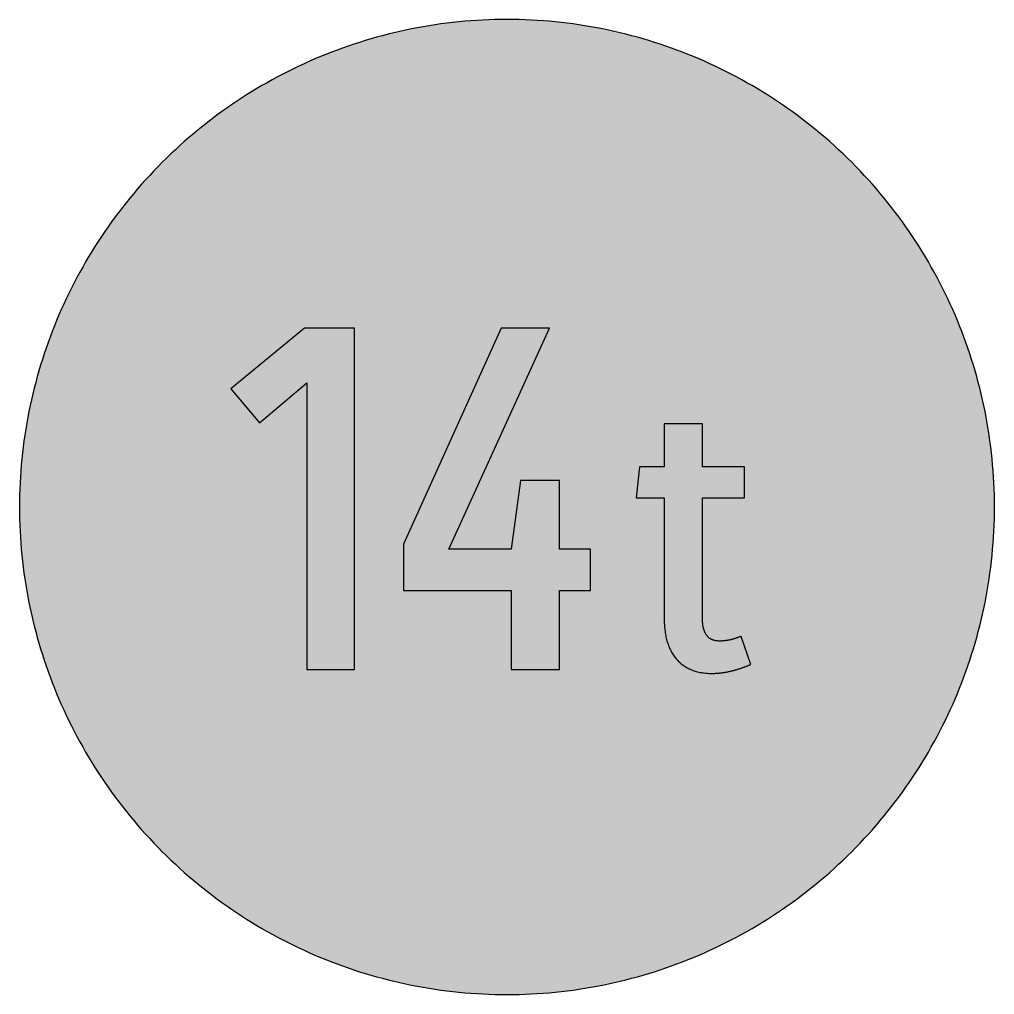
# Model space of a CAD drawing. Header units: millimetres. Extents: x 0 to 212, y 0 to 212.
import ezdxf

# ---------------------------------------------------------------- set-up
doc = ezdxf.new("R2010")
doc.units = ezdxf.units.MM

msp = doc.modelspace()

# ---------------------------------------------------------------- hatches: boundary and pattern name
for color, points in [(254, [(211.7189, 105.8869), (211.709, 107.2007), (211.6861, 108.5139), (211.6455, 109.8245), (211.5871, 111.1326), (211.5134, 112.4407), (211.4245, 113.7437), (211.3204, 115.0468), (211.201, 116.3447), (211.0638, 117.6426), (210.9114, 118.9355), (210.7413, 120.2258), (210.5584, 121.5136), (210.3577, 122.7988), (210.1418, 124.079), (209.9107, 125.3566), (209.6643, 126.6292), (209.4027, 127.8992), (209.1258, 129.1641), (208.8337, 130.4239), (208.5264, 131.6812), (208.2038, 132.936), (207.866, 134.1831), (207.5104, 135.4277), (207.1421, 136.6647), (206.7611, 137.8991), (206.3623, 139.1285), (205.9483, 140.3502), (205.5216, 141.5694), (205.0771, 142.781), (204.6199, 143.9901), (204.1474, 145.1915), (203.6623, 146.3853), (203.1619, 147.574), (202.6463, 148.7576), (202.1154, 149.9362), (201.5693, 151.1046), (201.0105, 152.2705), (200.439, 153.4262), (199.8523, 154.5768), (199.2503, 155.7198), (198.6356, 156.8577), (198.0057, 157.9855), (197.3605, 159.1081), (196.7052, 160.2232), (196.0321, 161.3281), (195.3489, 162.4279), (194.6504, 163.5176), (193.9366, 164.6022), (193.2102, 165.6766), (192.471, 166.7434), (191.7167, 167.8), (190.9521, 168.849), (190.1698, 169.8904), (189.3773, 170.9217), (188.5696, 171.9428), (187.7517, 172.9562), (186.9161, 173.9621), (186.0702, 174.9552), (185.2117, 175.9407), (184.338, 176.9161), (183.454, 177.8838), (182.5549, 178.8389), (181.643, 179.7837), (180.721, 180.7185), (179.7837, 181.643), (178.8389, 182.5549), (177.8838, 183.454), (176.9161, 184.338), (175.9407, 185.2117), (174.9552, 186.0702), (173.9621, 186.9161), (172.9562, 187.7492), (171.9428, 188.5696), (170.9217, 189.3773), (169.8904, 190.1698), (168.849, 190.9496), (167.8, 191.7167), (166.7408, 192.471), (165.6766, 193.2102), (164.6022, 193.9366), (163.5176, 194.6504), (162.4279, 195.3489), (161.3281, 196.0321), (160.2232, 196.7052), (159.1081, 197.3631), (157.9855, 198.0057), (156.8577, 198.6356), (155.7198, 199.2503), (154.5768, 199.8523), (153.4262, 200.439), (152.2705, 201.0131), (151.1046, 201.5719), (149.9362, 202.1154), (148.7576, 202.6463), (147.574, 203.1619), (146.3853, 203.6623), (145.1889, 204.15), (143.9875, 204.6199), (142.781, 205.0796), (141.5694, 205.5216), (140.3502, 205.9483), (139.1285, 206.3623), (137.8991, 206.7611), (136.6647, 207.1446), (135.4252, 207.5129), (134.1831, 207.866), (132.9334, 208.2038), (131.6812, 208.5264), (130.4239, 208.8337), (129.1641, 209.1284), (127.8966, 209.4052), (126.6292, 209.6668), (125.3541, 209.9132), (124.0765, 210.1444), (122.7963, 210.3603), (121.5136, 210.5584), (120.2258, 210.7438), (118.9355, 210.9114), (117.6401, 211.0638), (116.3447, 211.201), (115.0468, 211.3229), (113.7437, 211.4271), (112.4382, 211.516), (111.1326, 211.5896), (109.8245, 211.6455), (108.5113, 211.6861), (107.1982, 211.7115), (105.885, 211.7192), (104.5693, 211.7115), (103.2561, 211.6861), (101.9454, 211.6455), (100.6373, 211.5896), (99.3292, 211.516), (98.0262, 211.4271), (96.7232, 211.3229), (95.4253, 211.201), (94.1273, 211.0638), (92.8345, 210.9114), (91.5441, 210.7438), (90.2564, 210.5584), (88.9711, 210.3603), (87.691, 210.1444), (86.4133, 209.9132), (85.1408, 209.6668), (83.8708, 209.4052), (82.6059, 209.1284), (81.346, 208.8337), (80.0887, 208.5264), (78.834, 208.2038), (77.5868, 207.866), (76.3422, 207.5129), (75.1053, 207.1446), (73.8708, 206.7611), (72.6415, 206.3623), (71.4197, 205.9483), (70.2005, 205.5216), (68.9889, 205.0796), (67.7799, 204.6199), (66.5785, 204.15), (65.3847, 203.6623), (64.196, 203.1619), (63.0123, 202.6463), (61.8338, 202.1154), (60.6628, 201.5719), (59.4995, 201.0131), (58.3438, 200.439), (57.1932, 199.8523), (56.0502, 199.2503), (54.9123, 198.6356), (53.7845, 198.0057), (52.6618, 197.3631), (51.5468, 196.7052), (50.4419, 196.0321), (49.342, 195.3489), (48.2524, 194.6504), (47.1678, 193.9366), (46.0934, 193.2102), (45.0266, 192.471), (43.9699, 191.7167), (42.9209, 190.9496), (41.8795, 190.1698), (40.8483, 189.3773), (39.8272, 188.5696), (38.8137, 187.7492), (37.8079, 186.9161), (36.8148, 186.0702), (35.8292, 185.2117), (34.8539, 184.338), (33.8861, 183.454), (32.9311, 182.5549), (31.9862, 181.643), (31.049, 180.7185), (30.1269, 179.7837), (29.2151, 178.8389), (28.3159, 177.8838), (27.432, 176.9161), (26.5582, 175.9407), (25.6997, 174.9552), (24.8539, 173.9621), (24.0208, 172.9562), (23.2004, 171.9428), (22.3926, 170.9217), (21.6002, 169.8904), (20.8204, 168.849), (20.0533, 167.8), (19.2989, 166.7434), (18.5598, 165.6766), (17.8333, 164.6022), (17.1196, 163.5176), (16.4211, 162.4279), (15.7378, 161.3281), (15.0647, 160.2232), (14.4069, 159.1081), (13.7643, 157.9855), (13.1343, 156.8577), (12.5197, 155.7198), (11.9177, 154.5768), (11.3309, 153.4262), (10.7569, 152.2705), (10.1981, 151.1046), (9.6545, 149.9362), (9.1237, 148.7576), (8.6081, 147.574), (8.1077, 146.3853), (7.62, 145.1915), (7.1501, 143.9901), (6.6904, 142.781), (6.2484, 141.5694), (5.8217, 140.3502), (5.4077, 139.1285), (5.0089, 137.8991), (4.6253, 136.6647), (4.257, 135.4277), (3.904, 134.1831), (3.5662, 132.936), (3.2436, 131.6812), (2.9362, 130.4239), (2.6416, 129.1641), (2.3647, 127.8992), (2.1031, 126.6292), (1.8567, 125.3566), (1.6256, 124.079), (1.4097, 122.7988), (1.2116, 121.5136), (1.0262, 120.2258), (0.8585, 118.9355), (0.7061, 117.6426), (0.569, 116.3447), (0.447, 115.0468), (0.3429, 113.7437), (0.254, 112.4407), (0.1803, 111.1326), (0.1245, 109.8245), (0.0838, 108.5139), (0.0584, 107.2007), (0.0508, 105.885), (0.0584, 104.5718), (0.0838, 103.2586), (0.1245, 101.9454), (0.1803, 100.6373), (0.254, 99.3318), (0.3429, 98.0262), (0.447, 96.7232), (0.569, 95.4253), (0.7061, 94.1299), (0.8585, 92.8345), (1.0262, 91.5441), (1.2116, 90.2564), (1.4097, 88.9737), (1.6256, 87.6935), (1.8567, 86.4159), (2.1031, 85.1408), (2.3647, 83.8733), (2.6416, 82.6059), (2.9362, 81.346), (3.2436, 80.0887), (3.5662, 78.8365), (3.904, 77.5868), (4.257, 76.3448), (4.6253, 75.1053), (5.0089, 73.8708), (5.4077, 72.6415), (5.8217, 71.4197), (6.2484, 70.2005), (6.6904, 68.9889), (7.1501, 67.7824), (7.62, 66.581), (8.1077, 65.3847), (8.6081, 64.196), (9.1237, 63.0123), (9.6545, 61.8338), (10.1981, 60.6654), (10.7569, 59.4995), (11.3309, 58.3438), (11.9177, 57.1932), (12.5197, 56.0502), (13.1343, 54.9123), (13.7643, 53.7845), (14.4069, 52.6618), (15.0647, 51.5468), (15.7378, 50.4419), (16.4211, 49.342), (17.1196, 48.2524), (17.8333, 47.1678), (18.5598, 46.0934), (19.2989, 45.0291), (20.0533, 43.9699), (20.8204, 42.9209), (21.6002, 41.8795), (22.3926, 40.8483), (23.2004, 39.8272), (24.0208, 38.8137), (24.8539, 37.8079), (25.6997, 36.8148), (26.5582, 35.8292), (27.432, 34.8539), (28.3159, 33.8861), (29.2151, 32.9311), (30.1269, 31.9862), (31.049, 31.049), (31.9862, 30.1269), (32.9311, 29.2151), (33.8861, 28.3159), (34.8539, 27.432), (35.8292, 26.5582), (36.8148, 25.6997), (37.8079, 24.8539), (38.8137, 24.0182), (39.8272, 23.2004), (40.8483, 22.3926), (41.8795, 21.6002), (42.9209, 20.8178), (43.9699, 20.0533), (45.0266, 19.2989), (46.0934, 18.5598), (47.1678, 17.8333), (48.2524, 17.1196), (49.342, 16.4211), (50.4419, 15.7378), (51.5468, 15.0647), (52.6618, 14.4094), (53.7845, 13.7643), (54.9123, 13.1343), (56.0502, 12.5197), (57.1932, 11.9177), (58.3438, 11.3309), (59.4995, 10.7594), (60.6628, 10.2006), (61.8338, 9.6545), (63.0123, 9.1237), (64.196, 8.6081), (65.3847, 8.1077), (66.5785, 7.6225), (67.7799, 7.1501), (68.9889, 6.6929), (70.2005, 6.2484), (71.4197, 5.8217), (72.6415, 5.4077), (73.8708, 5.0089), (75.1053, 4.6279), (76.3422, 4.2596), (77.5868, 3.904), (78.834, 3.5662), (80.0887, 3.2436), (81.346, 2.9362), (82.6059, 2.6441), (83.8708, 2.3673), (85.1408, 2.1057), (86.4133, 1.8593), (87.691, 1.6281), (88.9711, 1.4122), (90.2564, 1.2116), (91.5441, 1.0287), (92.8345, 0.8585), (94.1273, 0.7061), (95.4253, 0.569), (96.7232, 0.4496), (98.0262, 0.3454), (99.3292, 0.2565), (100.6373, 0.1829), (101.9454, 0.1245), (103.2561, 0.0838), (104.5693, 0.061), (105.885, 0.0533), (107.1982, 0.061), (108.5113, 0.0838), (109.8245, 0.1245), (111.1326, 0.1829), (112.4382, 0.2565), (113.7437, 0.3454), (115.0468, 0.4496), (116.3447, 0.569), (117.6401, 0.7061), (118.9355, 0.8585), (120.2258, 1.0287), (121.5136, 1.2116), (122.7963, 1.4122), (124.0765, 1.6281), (125.3541, 1.8593), (126.6292, 2.1057), (127.8966, 2.3673), (129.1641, 2.6441), (130.4239, 2.9362), (131.6812, 3.2436), (132.9334, 3.5662), (134.1831, 3.904), (135.4252, 4.2596), (136.6647, 4.6279), (137.8991, 5.0089), (139.1285, 5.4077), (140.3502, 5.8217), (141.5694, 6.2484), (142.781, 6.6929), (143.9875, 7.1501), (145.1889, 7.6225), (146.3853, 8.1077), (147.574, 8.6081), (148.7576, 9.1237), (149.9362, 9.6545), (151.1046, 10.2006), (152.2705, 10.7594), (153.4262, 11.3309), (154.5768, 11.9177), (155.7198, 12.5197), (156.8577, 13.1343), (157.9855, 13.7643), (159.1081, 14.4094), (160.2232, 15.0647), (161.3281, 15.7378), (162.4279, 16.4211), (163.5176, 17.1196), (164.6022, 17.8333), (165.6766, 18.5598), (166.7408, 19.2989), (167.8, 20.0533), (168.849, 20.8178), (169.8904, 21.6002), (170.9217, 22.3926), (171.9428, 23.2004), (172.9562, 24.0182), (173.9621, 24.8539), (174.9552, 25.6997), (175.9407, 26.5582), (176.9161, 27.432), (177.8838, 28.3159), (178.8389, 29.2151), (179.7837, 30.1269), (180.721, 31.049), (181.643, 31.9862), (182.5549, 32.9311), (183.454, 33.8861), (184.338, 34.8539), (185.2117, 35.8292), (186.0702, 36.8148), (186.9161, 37.8079), (187.7517, 38.8137), (188.5696, 39.8272), (189.3773, 40.8483), (190.1698, 41.8795), (190.9521, 42.9209), (191.7167, 43.9699), (192.471, 45.0291), (193.2102, 46.0934), (193.9366, 47.1678), (194.6504, 48.2524), (195.3489, 49.342), (196.0321, 50.4419), (196.7052, 51.5468), (197.3605, 52.6618), (198.0057, 53.7845), (198.6356, 54.9123), (199.2503, 56.0502), (199.8523, 57.1932), (200.439, 58.3438), (201.0105, 59.4995), (201.5693, 60.6654), (202.1154, 61.8338), (202.6463, 63.0123), (203.1619, 64.196), (203.6623, 65.3847), (204.1474, 66.581), (204.6199, 67.7824), (205.0771, 68.9889), (205.5216, 70.2005), (205.9483, 71.4197), (206.3623, 72.6415), (206.7611, 73.8708), (207.1421, 75.1053), (207.5104, 76.3448), (207.866, 77.5868), (208.2038, 78.8365), (208.5264, 80.0887), (208.8337, 81.346), (209.1258, 82.6059), (209.4027, 83.8733), (209.6643, 85.1408), (209.9107, 86.4159), (210.1418, 87.6935), (210.3577, 88.9737), (210.5584, 90.2564), (210.7413, 91.5441), (210.9114, 92.8345), (211.0638, 94.1299), (211.201, 95.4253), (211.3204, 96.7232), (211.4245, 98.0262), (211.5134, 99.3318), (211.5871, 100.6373), (211.6455, 101.9454), (211.6861, 103.2586), (211.709, 104.5718), (211.7166, 105.885)]), (59, [(62.4237, 70.6092), (72.7964, 70.6092), (72.7964, 144.6911), (61.8945, 144.6911), (45.9133, 131.5678), (52.1589, 124.1594), (62.4237, 132.8371)]), (59, [(124.0194, 87.7531), (124.0194, 96.749), (117.2464, 96.749), (117.2464, 111.6718), (108.7797, 111.6718), (106.7675, 96.749), (93.2215, 96.749), (115.1297, 144.6911), (104.6508, 144.6911), (83.3797, 97.8073), (83.3797, 87.7531), (106.7675, 87.7531), (106.7675, 70.6092), (117.2464, 70.6092), (117.2464, 87.7531)]), (59, [(140.0073, 81.6155), (140.0073, 81.2952), (140.015, 80.9777), (140.0277, 80.6628), (140.0429, 80.3504), (140.0632, 80.043), (140.0886, 79.7357), (140.1191, 79.4334), (140.1547, 79.1362), (140.1953, 78.8391), (140.2385, 78.547), (140.2893, 78.2599), (140.3426, 77.9729), (140.401, 77.691), (140.4645, 77.4141), (140.5331, 77.1398), (140.6068, 76.868), (140.6855, 76.6013), (140.7693, 76.3397), (140.8582, 76.0806), (140.9522, 75.8266), (141.0513, 75.5752), (141.1554, 75.3288), (141.2621, 75.0875), (141.3764, 74.8487), (141.4958, 74.6176), (141.6202, 74.389), (141.7472, 74.1629), (141.8819, 73.9445), (142.0216, 73.7286), (142.1663, 73.5203), (142.3162, 73.3146), (142.4711, 73.1164), (142.6312, 72.9209), (142.7988, 72.7304), (142.969, 72.5449), (143.1442, 72.3671), (143.3271, 72.1919), (143.5125, 72.0242), (143.7056, 71.8591), (143.9037, 71.7017), (144.1069, 71.5493), (144.3152, 71.4045), (144.5311, 71.2622), (144.7495, 71.1276), (144.9756, 70.9981), (145.2067, 70.8762), (145.4429, 70.7593), (145.6842, 70.6476), (145.9332, 70.5434), (146.1846, 70.4444), (146.4437, 70.3529), (146.7079, 70.2666), (146.9796, 70.1878), (147.2565, 70.1142), (147.5359, 70.0481), (147.8255, 69.9872), (148.1176, 69.9364), (148.4173, 69.8881), (148.7221, 69.85), (149.032, 69.817), (149.3495, 69.7916), (149.672, 69.7738), (149.9997, 69.7636), (150.335, 69.7611), (150.4696, 69.7611), (150.6042, 69.7636), (150.7388, 69.7662), (150.8735, 69.7687), (151.0081, 69.7738), (151.1427, 69.7789), (151.2773, 69.7865), (151.4094, 69.7941), (151.544, 69.8043), (151.6786, 69.8144), (151.8133, 69.8271), (151.9453, 69.8373), (152.08, 69.8525), (152.212, 69.8652), (152.3467, 69.8805), (152.4787, 69.8983), (152.6134, 69.916), (152.7454, 69.9338), (152.8801, 69.9516), (153.0121, 69.9719), (153.1442, 69.9948), (153.2763, 70.0176), (153.4109, 70.0405), (153.543, 70.0634), (153.6751, 70.0888), (153.8072, 70.1142), (153.9392, 70.1421), (154.0713, 70.17), (154.2034, 70.198), (154.3355, 70.2285), (154.4676, 70.2589), (154.5996, 70.2894), (154.7317, 70.3224), (154.8638, 70.3555), (154.9959, 70.3885), (155.128, 70.424), (155.26, 70.4596), (155.3921, 70.4952), (155.5217, 70.5333), (155.6537, 70.5714), (155.7858, 70.6095), (155.9179, 70.6501), (156.0474, 70.6882), (156.1795, 70.7314), (156.3116, 70.772), (156.4411, 70.8152), (156.5732, 70.8584), (156.7053, 70.9041), (156.8348, 70.9473), (156.9669, 70.993), (157.099, 71.0413), (157.2285, 71.087), (157.3606, 71.1352), (157.4902, 71.1835), (157.6222, 71.2343), (157.7543, 71.2826), (157.8839, 71.3334), (158.0159, 71.3867), (158.1455, 71.4375), (158.2776, 71.4908), (158.4071, 71.5442), (158.5392, 71.5975), (158.6713, 71.6534), (158.8008, 71.7067), (156.6855, 77.8051), (156.5935, 77.7697), (156.5046, 77.7342), (156.4157, 77.7011), (156.3268, 77.6681), (156.2405, 77.6351), (156.1541, 77.6021), (156.0678, 77.5716), (155.9839, 77.5411), (155.9001, 77.5106), (155.8188, 77.4827), (155.735, 77.4548), (155.6537, 77.4268), (155.575, 77.4014), (155.4937, 77.3735), (155.415, 77.3481), (155.3388, 77.3227), (155.26, 77.2998), (155.1838, 77.277), (155.1076, 77.2541), (155.0314, 77.2312), (154.9578, 77.2084), (154.8816, 77.1881), (154.8079, 77.1677), (154.7343, 77.1474), (154.6631, 77.1296), (154.5895, 77.1093), (154.5184, 77.0915), (154.4472, 77.0738), (154.3761, 77.0585), (154.305, 77.0407), (154.2364, 77.0255), (154.1653, 77.0103), (154.0967, 76.995), (154.0281, 76.9823), (153.9596, 76.9671), (153.891, 76.9544), (153.8224, 76.9417), (153.7564, 76.9315), (153.6878, 76.9188), (153.6217, 76.9087), (153.5532, 76.8985), (153.4871, 76.8883), (153.4211, 76.8782), (153.355, 76.8706), (153.2865, 76.8629), (153.2204, 76.8553), (153.1544, 76.8477), (153.0883, 76.8401), (153.0223, 76.8325), (152.9563, 76.8274), (152.8902, 76.8223), (152.8267, 76.8172), (152.7607, 76.8121), (152.6946, 76.8071), (152.6286, 76.8045), (152.5626, 76.7994), (152.4965, 76.7969), (152.4279, 76.7944), (152.3619, 76.7918), (152.2959, 76.7918), (152.2298, 76.7893), (152.1612, 76.7893), (152.0952, 76.7893), (152.0292, 76.7893), (151.9022, 76.7893), (151.7777, 76.7944), (151.6583, 76.7994), (151.5389, 76.8096), (151.4246, 76.8223), (151.3103, 76.8375), (151.1986, 76.8553), (151.0894, 76.8756), (150.9827, 76.8985), (150.8785, 76.9239), (150.7769, 76.9518), (150.6779, 76.9823), (150.5814, 77.0153), (150.4874, 77.0509), (150.3934, 77.089), (150.302, 77.1296), (150.2156, 77.1754), (150.1292, 77.2211), (150.0454, 77.2693), (149.9641, 77.3201), (149.8854, 77.3735), (149.8067, 77.4319), (149.733, 77.4903), (149.6593, 77.5513), (149.5882, 77.6148), (149.5196, 77.6808), (149.4536, 77.7494), (149.3876, 77.8231), (149.3266, 77.8967), (149.2656, 77.9729), (149.2072, 78.0517), (149.1488, 78.1329), (149.0955, 78.2142), (149.0421, 78.3006), (148.9913, 78.3895), (148.9431, 78.4809), (148.8973, 78.5724), (148.8516, 78.6689), (148.8084, 78.7679), (148.7678, 78.867), (148.7272, 78.9686), (148.6916, 79.0753), (148.656, 79.182), (148.6205, 79.2912), (148.59, 79.4029), (148.5595, 79.5172), (148.5316, 79.6341), (148.5036, 79.7509), (148.4782, 79.8728), (148.4554, 79.9973), (148.4351, 80.1218), (148.4147, 80.2488), (148.397, 80.3783), (148.3792, 80.5104), (148.3665, 80.645), (148.3512, 80.7822), (148.3411, 80.9219), (148.3309, 81.0616), (148.3233, 81.2038), (148.3157, 81.3486), (148.3106, 81.4959), (148.3055, 81.6458), (148.303, 81.7982), (148.303, 81.9506), (148.3046, 107.8615), (157.4493, 107.8615), (157.4493, 114.6344), (148.3046, 114.6344), (148.3046, 123.9488), (140.0073, 123.9488), (140.0073, 114.6344), (134.6729, 114.6344), (133.9109, 107.8615), (140.0073, 107.8615)])]:
    msp.add_hatch(color=color).paths.add_polyline_path(points)

# ---------------------------------------------------------------- linework, layer by layer
at = {"color": 254}
msp.add_lwpolyline([(211.7189, 105.8869), (211.709, 107.2007), (211.6861, 108.5139), (211.6455, 109.8245), (211.5871, 111.1326), (211.5134, 112.4407), (211.4245, 113.7437), (211.3204, 115.0468), (211.201, 116.3447), (211.0638, 117.6426), (210.9114, 118.9355), (210.7413, 120.2258), (210.5584, 121.5136), (210.3577, 122.7988), (210.1418, 124.079), (209.9107, 125.3566), (209.6643, 126.6292), (209.4027, 127.8992), (209.1258, 129.1641), (208.8337, 130.4239), (208.5264, 131.6812), (208.2038, 132.936), (207.866, 134.1831), (207.5104, 135.4277), (207.1421, 136.6647), (206.7611, 137.8991), (206.3623, 139.1285), (205.9483, 140.3502), (205.5216, 141.5694), (205.0771, 142.781), (204.6199, 143.9901), (204.1474, 145.1915), (203.6623, 146.3853), (203.1619, 147.574), (202.6463, 148.7576), (202.1154, 149.9362), (201.5693, 151.1046), (201.0105, 152.2705), (200.439, 153.4262), (199.8523, 154.5768), (199.2503, 155.7198), (198.6356, 156.8577), (198.0057, 157.9855), (197.3605, 159.1081), (196.7052, 160.2232), (196.0321, 161.3281), (195.3489, 162.4279), (194.6504, 163.5176), (193.9366, 164.6022), (193.2102, 165.6766), (192.471, 166.7434), (191.7167, 167.8), (190.9521, 168.849), (190.1698, 169.8904), (189.3773, 170.9217), (188.5696, 171.9428), (187.7517, 172.9562), (186.9161, 173.9621), (186.0702, 174.9552), (185.2117, 175.9407), (184.338, 176.9161), (183.454, 177.8838), (182.5549, 178.8389), (181.643, 179.7837), (180.721, 180.7185), (179.7837, 181.643), (178.8389, 182.5549), (177.8838, 183.454), (176.9161, 184.338), (175.9407, 185.2117), (174.9552, 186.0702), (173.9621, 186.9161), (172.9562, 187.7492), (171.9428, 188.5696), (170.9217, 189.3773), (169.8904, 190.1698), (168.849, 190.9496), (167.8, 191.7167), (166.7408, 192.471), (165.6766, 193.2102), (164.6022, 193.9366), (163.5176, 194.6504), (162.4279, 195.3489), (161.3281, 196.0321), (160.2232, 196.7052), (159.1081, 197.3631), (157.9855, 198.0057), (156.8577, 198.6356), (155.7198, 199.2503), (154.5768, 199.8523), (153.4262, 200.439), (152.2705, 201.0131), (151.1046, 201.5719), (149.9362, 202.1154), (148.7576, 202.6463), (147.574, 203.1619), (146.3853, 203.6623), (145.1889, 204.15), (143.9875, 204.6199), (142.781, 205.0796), (141.5694, 205.5216), (140.3502, 205.9483), (139.1285, 206.3623), (137.8991, 206.7611), (136.6647, 207.1446), (135.4252, 207.5129), (134.1831, 207.866), (132.9334, 208.2038), (131.6812, 208.5264), (130.4239, 208.8337), (129.1641, 209.1284), (127.8966, 209.4052), (126.6292, 209.6668), (125.3541, 209.9132), (124.0765, 210.1444), (122.7963, 210.3603), (121.5136, 210.5584), (120.2258, 210.7438), (118.9355, 210.9114), (117.6401, 211.0638), (116.3447, 211.201), (115.0468, 211.3229), (113.7437, 211.4271), (112.4382, 211.516), (111.1326, 211.5896), (109.8245, 211.6455), (108.5113, 211.6861), (107.1982, 211.7115), (105.885, 211.7192), (104.5693, 211.7115), (103.2561, 211.6861), (101.9454, 211.6455), (100.6373, 211.5896), (99.3292, 211.516), (98.0262, 211.4271), (96.7232, 211.3229), (95.4253, 211.201), (94.1273, 211.0638), (92.8345, 210.9114), (91.5441, 210.7438), (90.2564, 210.5584), (88.9711, 210.3603), (87.691, 210.1444), (86.4133, 209.9132), (85.1408, 209.6668), (83.8708, 209.4052), (82.6059, 209.1284), (81.346, 208.8337), (80.0887, 208.5264), (78.834, 208.2038), (77.5868, 207.866), (76.3422, 207.5129), (75.1053, 207.1446), (73.8708, 206.7611), (72.6415, 206.3623), (71.4197, 205.9483), (70.2005, 205.5216), (68.9889, 205.0796), (67.7799, 204.6199), (66.5785, 204.15), (65.3847, 203.6623), (64.196, 203.1619), (63.0123, 202.6463), (61.8338, 202.1154), (60.6628, 201.5719), (59.4995, 201.0131), (58.3438, 200.439), (57.1932, 199.8523), (56.0502, 199.2503), (54.9123, 198.6356), (53.7845, 198.0057), (52.6618, 197.3631), (51.5468, 196.7052), (50.4419, 196.0321), (49.342, 195.3489), (48.2524, 194.6504), (47.1678, 193.9366), (46.0934, 193.2102), (45.0266, 192.471), (43.9699, 191.7167), (42.9209, 190.9496), (41.8795, 190.1698), (40.8483, 189.3773), (39.8272, 188.5696), (38.8137, 187.7492), (37.8079, 186.9161), (36.8148, 186.0702), (35.8292, 185.2117), (34.8539, 184.338), (33.8861, 183.454), (32.9311, 182.5549), (31.9862, 181.643), (31.049, 180.7185), (30.1269, 179.7837), (29.2151, 178.8389), (28.3159, 177.8838), (27.432, 176.9161), (26.5582, 175.9407), (25.6997, 174.9552), (24.8539, 173.9621), (24.0208, 172.9562), (23.2004, 171.9428), (22.3926, 170.9217), (21.6002, 169.8904), (20.8204, 168.849), (20.0533, 167.8), (19.2989, 166.7434), (18.5598, 165.6766), (17.8333, 164.6022), (17.1196, 163.5176), (16.4211, 162.4279), (15.7378, 161.3281), (15.0647, 160.2232), (14.4069, 159.1081), (13.7643, 157.9855), (13.1343, 156.8577), (12.5197, 155.7198), (11.9177, 154.5768), (11.3309, 153.4262), (10.7569, 152.2705), (10.1981, 151.1046), (9.6545, 149.9362), (9.1237, 148.7576), (8.6081, 147.574), (8.1077, 146.3853), (7.62, 145.1915), (7.1501, 143.9901), (6.6904, 142.781), (6.2484, 141.5694), (5.8217, 140.3502), (5.4077, 139.1285), (5.0089, 137.8991), (4.6253, 136.6647), (4.257, 135.4277), (3.904, 134.1831), (3.5662, 132.936), (3.2436, 131.6812), (2.9362, 130.4239), (2.6416, 129.1641), (2.3647, 127.8992), (2.1031, 126.6292), (1.8567, 125.3566), (1.6256, 124.079), (1.4097, 122.7988), (1.2116, 121.5136), (1.0262, 120.2258), (0.8585, 118.9355), (0.7061, 117.6426), (0.569, 116.3447), (0.447, 115.0468), (0.3429, 113.7437), (0.254, 112.4407), (0.1803, 111.1326), (0.1245, 109.8245), (0.0838, 108.5139), (0.0584, 107.2007), (0.0508, 105.885), (0.0584, 104.5718), (0.0838, 103.2586), (0.1245, 101.9454), (0.1803, 100.6373), (0.254, 99.3318), (0.3429, 98.0262), (0.447, 96.7232), (0.569, 95.4253), (0.7061, 94.1299), (0.8585, 92.8345), (1.0262, 91.5441), (1.2116, 90.2564), (1.4097, 88.9737), (1.6256, 87.6935), (1.8567, 86.4159), (2.1031, 85.1408), (2.3647, 83.8733), (2.6416, 82.6059), (2.9362, 81.346), (3.2436, 80.0887), (3.5662, 78.8365), (3.904, 77.5868), (4.257, 76.3448), (4.6253, 75.1053), (5.0089, 73.8708), (5.4077, 72.6415), (5.8217, 71.4197), (6.2484, 70.2005), (6.6904, 68.9889), (7.1501, 67.7824), (7.62, 66.581), (8.1077, 65.3847), (8.6081, 64.196), (9.1237, 63.0123), (9.6545, 61.8338), (10.1981, 60.6654), (10.7569, 59.4995), (11.3309, 58.3438), (11.9177, 57.1932), (12.5197, 56.0502), (13.1343, 54.9123), (13.7643, 53.7845), (14.4069, 52.6618), (15.0647, 51.5468), (15.7378, 50.4419), (16.4211, 49.342), (17.1196, 48.2524), (17.8333, 47.1678), (18.5598, 46.0934), (19.2989, 45.0291), (20.0533, 43.9699), (20.8204, 42.9209), (21.6002, 41.8795), (22.3926, 40.8483), (23.2004, 39.8272), (24.0208, 38.8137), (24.8539, 37.8079), (25.6997, 36.8148), (26.5582, 35.8292), (27.432, 34.8539), (28.3159, 33.8861), (29.2151, 32.9311), (30.1269, 31.9862), (31.049, 31.049), (31.9862, 30.1269), (32.9311, 29.2151), (33.8861, 28.3159), (34.8539, 27.432), (35.8292, 26.5582), (36.8148, 25.6997), (37.8079, 24.8539), (38.8137, 24.0182), (39.8272, 23.2004), (40.8483, 22.3926), (41.8795, 21.6002), (42.9209, 20.8178), (43.9699, 20.0533), (45.0266, 19.2989), (46.0934, 18.5598), (47.1678, 17.8333), (48.2524, 17.1196), (49.342, 16.4211), (50.4419, 15.7378), (51.5468, 15.0647), (52.6618, 14.4094), (53.7845, 13.7643), (54.9123, 13.1343), (56.0502, 12.5197), (57.1932, 11.9177), (58.3438, 11.3309), (59.4995, 10.7594), (60.6628, 10.2006), (61.8338, 9.6545), (63.0123, 9.1237), (64.196, 8.6081), (65.3847, 8.1077), (66.5785, 7.6225), (67.7799, 7.1501), (68.9889, 6.6929), (70.2005, 6.2484), (71.4197, 5.8217), (72.6415, 5.4077), (73.8708, 5.0089), (75.1053, 4.6279), (76.3422, 4.2596), (77.5868, 3.904), (78.834, 3.5662), (80.0887, 3.2436), (81.346, 2.9362), (82.6059, 2.6441), (83.8708, 2.3673), (85.1408, 2.1057), (86.4133, 1.8593), (87.691, 1.6281), (88.9711, 1.4122), (90.2564, 1.2116), (91.5441, 1.0287), (92.8345, 0.8585), (94.1273, 0.7061), (95.4253, 0.569), (96.7232, 0.4496), (98.0262, 0.3454), (99.3292, 0.2565), (100.6373, 0.1829), (101.9454, 0.1245), (103.2561, 0.0838), (104.5693, 0.061), (105.885, 0.0533), (107.1982, 0.061), (108.5113, 0.0838), (109.8245, 0.1245), (111.1326, 0.1829), (112.4382, 0.2565), (113.7437, 0.3454), (115.0468, 0.4496), (116.3447, 0.569), (117.6401, 0.7061), (118.9355, 0.8585), (120.2258, 1.0287), (121.5136, 1.2116), (122.7963, 1.4122), (124.0765, 1.6281), (125.3541, 1.8593), (126.6292, 2.1057), (127.8966, 2.3673), (129.1641, 2.6441), (130.4239, 2.9362), (131.6812, 3.2436), (132.9334, 3.5662), (134.1831, 3.904), (135.4252, 4.2596), (136.6647, 4.6279), (137.8991, 5.0089), (139.1285, 5.4077), (140.3502, 5.8217), (141.5694, 6.2484), (142.781, 6.6929), (143.9875, 7.1501), (145.1889, 7.6225), (146.3853, 8.1077), (147.574, 8.6081), (148.7576, 9.1237), (149.9362, 9.6545), (151.1046, 10.2006), (152.2705, 10.7594), (153.4262, 11.3309), (154.5768, 11.9177), (155.7198, 12.5197), (156.8577, 13.1343), (157.9855, 13.7643), (159.1081, 14.4094), (160.2232, 15.0647), (161.3281, 15.7378), (162.4279, 16.4211), (163.5176, 17.1196), (164.6022, 17.8333), (165.6766, 18.5598), (166.7408, 19.2989), (167.8, 20.0533), (168.849, 20.8178), (169.8904, 21.6002), (170.9217, 22.3926), (171.9428, 23.2004), (172.9562, 24.0182), (173.9621, 24.8539), (174.9552, 25.6997), (175.9407, 26.5582), (176.9161, 27.432), (177.8838, 28.3159), (178.8389, 29.2151), (179.7837, 30.1269), (180.721, 31.049), (181.643, 31.9862), (182.5549, 32.9311), (183.454, 33.8861), (184.338, 34.8539), (185.2117, 35.8292), (186.0702, 36.8148), (186.9161, 37.8079), (187.7517, 38.8137), (188.5696, 39.8272), (189.3773, 40.8483), (190.1698, 41.8795), (190.9521, 42.9209), (191.7167, 43.9699), (192.471, 45.0291), (193.2102, 46.0934), (193.9366, 47.1678), (194.6504, 48.2524), (195.3489, 49.342), (196.0321, 50.4419), (196.7052, 51.5468), (197.3605, 52.6618), (198.0057, 53.7845), (198.6356, 54.9123), (199.2503, 56.0502), (199.8523, 57.1932), (200.439, 58.3438), (201.0105, 59.4995), (201.5693, 60.6654), (202.1154, 61.8338), (202.6463, 63.0123), (203.1619, 64.196), (203.6623, 65.3847), (204.1474, 66.581), (204.6199, 67.7824), (205.0771, 68.9889), (205.5216, 70.2005), (205.9483, 71.4197), (206.3623, 72.6415), (206.7611, 73.8708), (207.1421, 75.1053), (207.5104, 76.3448), (207.866, 77.5868), (208.2038, 78.8365), (208.5264, 80.0887), (208.8337, 81.346), (209.1258, 82.6059), (209.4027, 83.8733), (209.6643, 85.1408), (209.9107, 86.4159), (210.1418, 87.6935), (210.3577, 88.9737), (210.5584, 90.2564), (210.7413, 91.5441), (210.9114, 92.8345), (211.0638, 94.1299), (211.201, 95.4253), (211.3204, 96.7232), (211.4245, 98.0262), (211.5134, 99.3318), (211.5871, 100.6373), (211.6455, 101.9454), (211.6861, 103.2586), (211.709, 104.5718), (211.7166, 105.885), (211.7189, 105.8869)], dxfattribs=at)
at = {"color": 59}
for points in [[(62.4237, 70.6092), (72.7964, 70.6092), (72.7964, 144.6911), (61.8945, 144.6911), (45.9133, 131.5678), (52.1589, 124.1594), (62.4237, 132.8371), (62.4237, 70.6092)], [(124.0194, 87.7531), (124.0194, 96.749), (117.2464, 96.749), (117.2464, 111.6718), (108.7797, 111.6718), (106.7675, 96.749), (93.2215, 96.749), (115.1297, 144.6911), (104.6508, 144.6911), (83.3797, 97.8073), (83.3797, 87.7531), (106.7675, 87.7531), (106.7675, 70.6092), (117.2464, 70.6092), (117.2464, 87.7531), (124.0194, 87.7531)], [(140.0073, 81.6155), (140.0073, 81.2952), (140.015, 80.9777), (140.0277, 80.6628), (140.0429, 80.3504), (140.0632, 80.043), (140.0886, 79.7357), (140.1191, 79.4334), (140.1547, 79.1362), (140.1953, 78.8391), (140.2385, 78.547), (140.2893, 78.2599), (140.3426, 77.9729), (140.401, 77.691), (140.4645, 77.4141), (140.5331, 77.1398), (140.6068, 76.868), (140.6855, 76.6013), (140.7693, 76.3397), (140.8582, 76.0806), (140.9522, 75.8266), (141.0513, 75.5752), (141.1554, 75.3288), (141.2621, 75.0875), (141.3764, 74.8487), (141.4958, 74.6176), (141.6202, 74.389), (141.7472, 74.1629), (141.8819, 73.9445), (142.0216, 73.7286), (142.1663, 73.5203), (142.3162, 73.3146), (142.4711, 73.1164), (142.6312, 72.9209), (142.7988, 72.7304), (142.969, 72.5449), (143.1442, 72.3671), (143.3271, 72.1919), (143.5125, 72.0242), (143.7056, 71.8591), (143.9037, 71.7017), (144.1069, 71.5493), (144.3152, 71.4045), (144.5311, 71.2622), (144.7495, 71.1276), (144.9756, 70.9981), (145.2067, 70.8762), (145.4429, 70.7593), (145.6842, 70.6476), (145.9332, 70.5434), (146.1846, 70.4444), (146.4437, 70.3529), (146.7079, 70.2666), (146.9796, 70.1878), (147.2565, 70.1142), (147.5359, 70.0481), (147.8255, 69.9872), (148.1176, 69.9364), (148.4173, 69.8881), (148.7221, 69.85), (149.032, 69.817), (149.3495, 69.7916), (149.672, 69.7738), (149.9997, 69.7636), (150.335, 69.7611), (150.4696, 69.7611), (150.6042, 69.7636), (150.7388, 69.7662), (150.8735, 69.7687), (151.0081, 69.7738), (151.1427, 69.7789), (151.2773, 69.7865), (151.4094, 69.7941), (151.544, 69.8043), (151.6786, 69.8144), (151.8133, 69.8271), (151.9453, 69.8373), (152.08, 69.8525), (152.212, 69.8652), (152.3467, 69.8805), (152.4787, 69.8983), (152.6134, 69.916), (152.7454, 69.9338), (152.8801, 69.9516), (153.0121, 69.9719), (153.1442, 69.9948), (153.2763, 70.0176), (153.4109, 70.0405), (153.543, 70.0634), (153.6751, 70.0888), (153.8072, 70.1142), (153.9392, 70.1421), (154.0713, 70.17), (154.2034, 70.198), (154.3355, 70.2285), (154.4676, 70.2589), (154.5996, 70.2894), (154.7317, 70.3224), (154.8638, 70.3555), (154.9959, 70.3885), (155.128, 70.424), (155.26, 70.4596), (155.3921, 70.4952), (155.5217, 70.5333), (155.6537, 70.5714), (155.7858, 70.6095), (155.9179, 70.6501), (156.0474, 70.6882), (156.1795, 70.7314), (156.3116, 70.772), (156.4411, 70.8152), (156.5732, 70.8584), (156.7053, 70.9041), (156.8348, 70.9473), (156.9669, 70.993), (157.099, 71.0413), (157.2285, 71.087), (157.3606, 71.1352), (157.4902, 71.1835), (157.6222, 71.2343), (157.7543, 71.2826), (157.8839, 71.3334), (158.0159, 71.3867), (158.1455, 71.4375), (158.2776, 71.4908), (158.4071, 71.5442), (158.5392, 71.5975), (158.6713, 71.6534), (158.8008, 71.7067), (156.6855, 77.8051), (156.5935, 77.7697), (156.5046, 77.7342), (156.4157, 77.7011), (156.3268, 77.6681), (156.2405, 77.6351), (156.1541, 77.6021), (156.0678, 77.5716), (155.9839, 77.5411), (155.9001, 77.5106), (155.8188, 77.4827), (155.735, 77.4548), (155.6537, 77.4268), (155.575, 77.4014), (155.4937, 77.3735), (155.415, 77.3481), (155.3388, 77.3227), (155.26, 77.2998), (155.1838, 77.277), (155.1076, 77.2541), (155.0314, 77.2312), (154.9578, 77.2084), (154.8816, 77.1881), (154.8079, 77.1677), (154.7343, 77.1474), (154.6631, 77.1296), (154.5895, 77.1093), (154.5184, 77.0915), (154.4472, 77.0738), (154.3761, 77.0585), (154.305, 77.0407), (154.2364, 77.0255), (154.1653, 77.0103), (154.0967, 76.995), (154.0281, 76.9823), (153.9596, 76.9671), (153.891, 76.9544), (153.8224, 76.9417), (153.7564, 76.9315), (153.6878, 76.9188), (153.6217, 76.9087), (153.5532, 76.8985), (153.4871, 76.8883), (153.4211, 76.8782), (153.355, 76.8706), (153.2865, 76.8629), (153.2204, 76.8553), (153.1544, 76.8477), (153.0883, 76.8401), (153.0223, 76.8325), (152.9563, 76.8274), (152.8902, 76.8223), (152.8267, 76.8172), (152.7607, 76.8121), (152.6946, 76.8071), (152.6286, 76.8045), (152.5626, 76.7994), (152.4965, 76.7969), (152.4279, 76.7944), (152.3619, 76.7918), (152.2959, 76.7918), (152.2298, 76.7893), (152.1612, 76.7893), (152.0952, 76.7893), (152.0292, 76.7893), (151.9022, 76.7893), (151.7777, 76.7944), (151.6583, 76.7994), (151.5389, 76.8096), (151.4246, 76.8223), (151.3103, 76.8375), (151.1986, 76.8553), (151.0894, 76.8756), (150.9827, 76.8985), (150.8785, 76.9239), (150.7769, 76.9518), (150.6779, 76.9823), (150.5814, 77.0153), (150.4874, 77.0509), (150.3934, 77.089), (150.302, 77.1296), (150.2156, 77.1754), (150.1292, 77.2211), (150.0454, 77.2693), (149.9641, 77.3201), (149.8854, 77.3735), (149.8067, 77.4319), (149.733, 77.4903), (149.6593, 77.5513), (149.5882, 77.6148), (149.5196, 77.6808), (149.4536, 77.7494), (149.3876, 77.8231), (149.3266, 77.8967), (149.2656, 77.9729), (149.2072, 78.0517), (149.1488, 78.1329), (149.0955, 78.2142), (149.0421, 78.3006), (148.9913, 78.3895), (148.9431, 78.4809), (148.8973, 78.5724), (148.8516, 78.6689), (148.8084, 78.7679), (148.7678, 78.867), (148.7272, 78.9686), (148.6916, 79.0753), (148.656, 79.182), (148.6205, 79.2912), (148.59, 79.4029), (148.5595, 79.5172), (148.5316, 79.6341), (148.5036, 79.7509), (148.4782, 79.8728), (148.4554, 79.9973), (148.4351, 80.1218), (148.4147, 80.2488), (148.397, 80.3783), (148.3792, 80.5104), (148.3665, 80.645), (148.3512, 80.7822), (148.3411, 80.9219), (148.3309, 81.0616), (148.3233, 81.2038), (148.3157, 81.3486), (148.3106, 81.4959), (148.3055, 81.6458), (148.303, 81.7982), (148.303, 81.9506), (148.3046, 107.8615), (157.4493, 107.8615), (157.4493, 114.6344), (148.3046, 114.6344), (148.3046, 123.9488), (140.0073, 123.9488), (140.0073, 114.6344), (134.6729, 114.6344), (133.9109, 107.8615), (140.0073, 107.8615), (140.0073, 81.6155)]]:
    msp.add_lwpolyline(points, dxfattribs=at)

doc.saveas('drawing.dxf')
